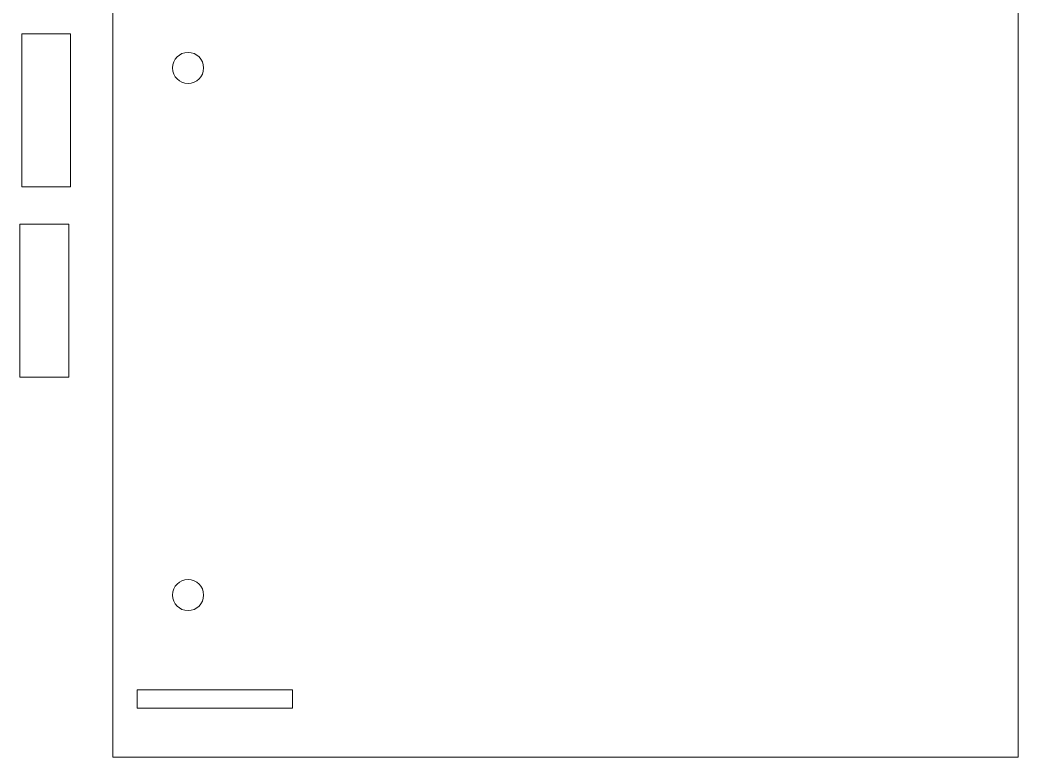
# Model space of a CAD drawing. Header units: centimetres. Extents: x -11.1 to 22.3, y -12.4 to 10.4.
# Drawn here: x 5.89 to 22.26, y -12.39 to -0.3 of the extents above; entities that cross this region are included whole.
import ezdxf

# ---------------------------------------------------------------- set-up
doc = ezdxf.new("R2010")
doc.units = ezdxf.units.CM
doc.header["$MEASUREMENT"] = 0
doc.layers.add('Warstwa 1', color=7, linetype='Continuous')

msp = doc.modelspace()

# ---------------------------------------------------------------- linework, layer by layer
at = {"layer": 'Warstwa 1', "color": 1, "lineweight": 0}
msp.add_lwpolyline([(7.81069, -11.58947), (10.36069, -11.58947), (10.36069, -11.28947), (7.81069, -11.28947), (7.81069, -11.58947)], close=True, dxfattribs=at)
at = {"layer": 'Warstwa 1', "color": 242, "lineweight": 0}
for points in [[(22.26229, -12.38947), (17.27396, -12.38947), (11.69585, -12.38947), (7.41229, -12.38947), (7.41229, -12.38947), (7.41229, -12.38947), (7.41229, 10.21053), (7.41229, 10.21053), (7.41229, 10.21053), (11.69585, 10.21053), (17.27396, 10.21053), (22.26229, 10.21053), (22.26229, 10.21053), (22.26229, 10.21053), (22.26229, -12.38947), (22.26229, -12.38947)], [(8.90102, -1.08947), (8.90102, -1.23031), (8.78686, -1.34447), (8.64602, -1.34447), (8.64602, -1.34447), (8.50518, -1.34447), (8.39102, -1.23031), (8.39102, -1.08947), (8.39102, -1.08947), (8.39102, -0.94863), (8.50518, -0.83447), (8.64602, -0.83447), (8.64602, -0.83447), (8.78686, -0.83447), (8.90102, -0.94863), (8.90102, -1.08947)], [(8.90102, -9.73252), (8.90102, -9.87336), (8.78686, -9.98752), (8.64602, -9.98752), (8.64602, -9.98752), (8.50518, -9.98752), (8.39102, -9.87336), (8.39102, -9.73252), (8.39102, -9.73252), (8.39102, -9.59168), (8.50518, -9.47752), (8.64602, -9.47752), (8.64602, -9.47752), (8.78686, -9.47752), (8.90102, -9.59168), (8.90102, -9.73252)]]:
    msp.add_open_spline(points, degree=3, knots=[0, 0, 0, 0, 0.2, 0.2, 0.2, 0.2, 0.4, 0.4, 0.4, 0.4, 0.6, 0.6, 0.6, 0.6, 1, 1, 1, 1], dxfattribs=at)
at = {"layer": 'Warstwa 1', "color": 1, "lineweight": 0}
for points in [[(5.91772, -3.0401), (5.91772, -3.0401), (5.91772, -0.53009), (5.91772, -0.53009), (5.91772, -0.53009), (5.91772, -0.53009), (6.71773, -0.53009), (6.71773, -0.53009), (6.71773, -0.53009), (6.71773, -0.53009), (6.71773, -3.0401), (6.71773, -3.0401), (6.71773, -3.0401), (6.71773, -3.0401), (5.91772, -3.0401), (5.91772, -3.0401)], [(5.88881, -6.16219), (5.88881, -6.16219), (5.88881, -3.65218), (5.88881, -3.65218), (5.88881, -3.65218), (5.88881, -3.65218), (6.68882, -3.65218), (6.68882, -3.65218), (6.68882, -3.65218), (6.68882, -3.65218), (6.68882, -6.16219), (6.68882, -6.16219), (6.68882, -6.16219), (6.68882, -6.16219), (5.88881, -6.16219), (5.88881, -6.16219)]]:
    msp.add_open_spline(points, degree=3, knots=[0, 0, 0, 0, 0.2, 0.2, 0.2, 0.2, 0.4, 0.4, 0.4, 0.4, 0.6, 0.6, 0.6, 0.6, 1, 1, 1, 1], dxfattribs=at)

doc.saveas('drawing.dxf')
